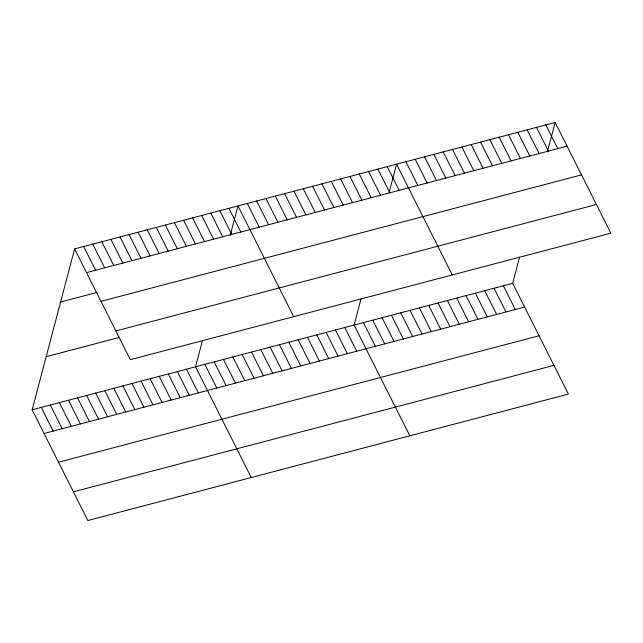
<?xml version="1.0" encoding="UTF-8"?>
<svg xmlns="http://www.w3.org/2000/svg" width="643" height="643" viewBox="0 0 643 643"><rect width="100%" height="100%" fill="white"/><g stroke="black" fill="none" stroke-linecap="round" stroke-linejoin="round"><path stroke-width="0.96" d="M519.584 257.216L512.688 283.338L568.388 394.087L87.85 520.541L32.15 409.792L74.612 248.913L555.15 122.459L610.85 233.208L130.312 359.662L74.612 248.913M202.424 340.669L195.536 366.791L251.236 477.54M230.21 235.418L237.99 205.921L293.69 316.669M361.004 298.947L354.108 325.069L409.816 435.817M389.007 192.844L396.57 164.19L452.27 274.939M547.362 151.957L555.15 122.459M86.532 272.616L567.07 146.17M60.595 302.001L96.908 292.452M100.975 301.342L581.521 174.888M115.861 330.936L596.407 204.49M46.159 356.696L118.778 337.591M32.15 409.792L512.688 283.338M44.07 433.495L524.616 307.041M58.521 462.221L539.059 335.767M73.406 491.815L553.945 365.361M545.819 124.919L557.746 148.621M536.495 127.37L548.415 151.073M527.164 129.83L539.083 153.532M517.84 132.281L529.76 155.984M508.509 134.733L520.428 158.443M499.177 137.192L511.105 160.895M489.853 139.644L501.773 163.346M480.522 142.103L492.45 165.806M471.198 144.554L483.118 168.257M461.867 147.006L473.787 170.716M452.543 149.465L464.463 173.168M443.212 151.917L455.131 175.619M503.365 285.789L515.284 309.492M433.88 154.376L445.808 178.079M494.033 288.249L505.953 311.951M424.557 156.828L436.476 180.53M484.709 290.7L496.629 314.403M415.225 159.279L427.153 182.99M475.378 293.152L487.298 316.862M405.902 161.739L417.821 185.441M466.046 295.611L477.974 319.314M456.723 298.063L468.643 321.765M387.247 166.65L399.166 190.352M447.391 300.522L459.311 324.225M377.915 169.101L389.835 192.804M438.068 302.974L449.987 326.676M368.584 171.552L380.511 195.263M428.736 305.425L440.656 329.136M359.26 174.012L371.18 197.714M419.405 307.884L431.332 331.587M349.929 176.463L361.856 200.166M410.081 310.336L422.001 334.038M340.605 178.923L352.525 202.625M400.75 312.795L412.677 336.498M331.274 181.374L343.193 205.077M391.426 315.247L403.346 338.949M321.942 183.826L333.87 207.536M382.095 317.698L394.014 341.409M312.619 186.285L324.538 209.988M372.771 320.158L384.691 343.86M303.287 188.737L315.215 212.439M363.44 322.609L375.359 346.312M293.964 191.196L305.883 214.899M284.632 193.647L296.552 217.35M344.785 327.52L356.704 351.223M275.308 196.099L287.228 219.81M335.453 329.972L347.381 353.682M265.977 198.558L277.897 222.261M326.13 332.431L338.049 356.134M256.645 201.01L268.573 224.712M316.798 334.882L328.718 358.585M247.322 203.469L259.242 227.172M307.475 337.342L319.394 361.044M298.143 339.793L310.063 363.496M228.916 208.308L240.836 232.01M288.811 342.245L300.739 365.955M219.842 210.695L231.761 234.406M279.488 344.704L291.408 368.407M210.759 213.09L222.687 236.793M270.156 347.156L282.084 370.858M201.685 215.477L213.605 239.18M260.833 349.615L272.753 373.318M192.611 217.864L204.53 241.567M251.501 352.067L263.421 375.769M183.528 220.252L195.456 243.954M242.178 354.518L254.098 378.229M174.454 222.639L186.374 246.341M232.846 356.978L244.766 380.68M165.38 225.026L177.299 248.737M223.515 359.429L235.442 383.132M156.297 227.421L168.225 251.124M214.191 361.888L226.111 385.591M147.223 229.808L159.142 253.511M204.86 364.34L216.787 388.042M138.149 232.195L150.068 255.898M129.074 234.582L140.994 258.285M119.992 236.97L131.919 260.672M186.454 369.186L198.382 392.889M110.917 239.357L122.837 263.067M177.38 371.574L189.299 395.276M101.843 241.752L113.763 265.455M168.305 373.961L180.225 397.663M92.761 244.139L104.688 267.842M159.223 376.348L171.151 400.05M83.686 246.526L95.606 270.229M150.149 378.735L162.068 402.446M141.074 381.13L152.994 404.833M131.992 383.517L143.919 407.22M122.917 385.904L134.837 409.607M113.843 388.292L125.763 411.994M104.769 390.679L116.688 414.381M95.686 393.066L107.606 416.777M86.612 395.461L98.532 419.164M77.538 397.848L89.457 421.551M68.455 400.235L80.383 423.938M59.381 402.622L71.301 426.325M50.307 405.01L62.226 428.712M41.224 407.397L53.152 431.107"/></g></svg>
